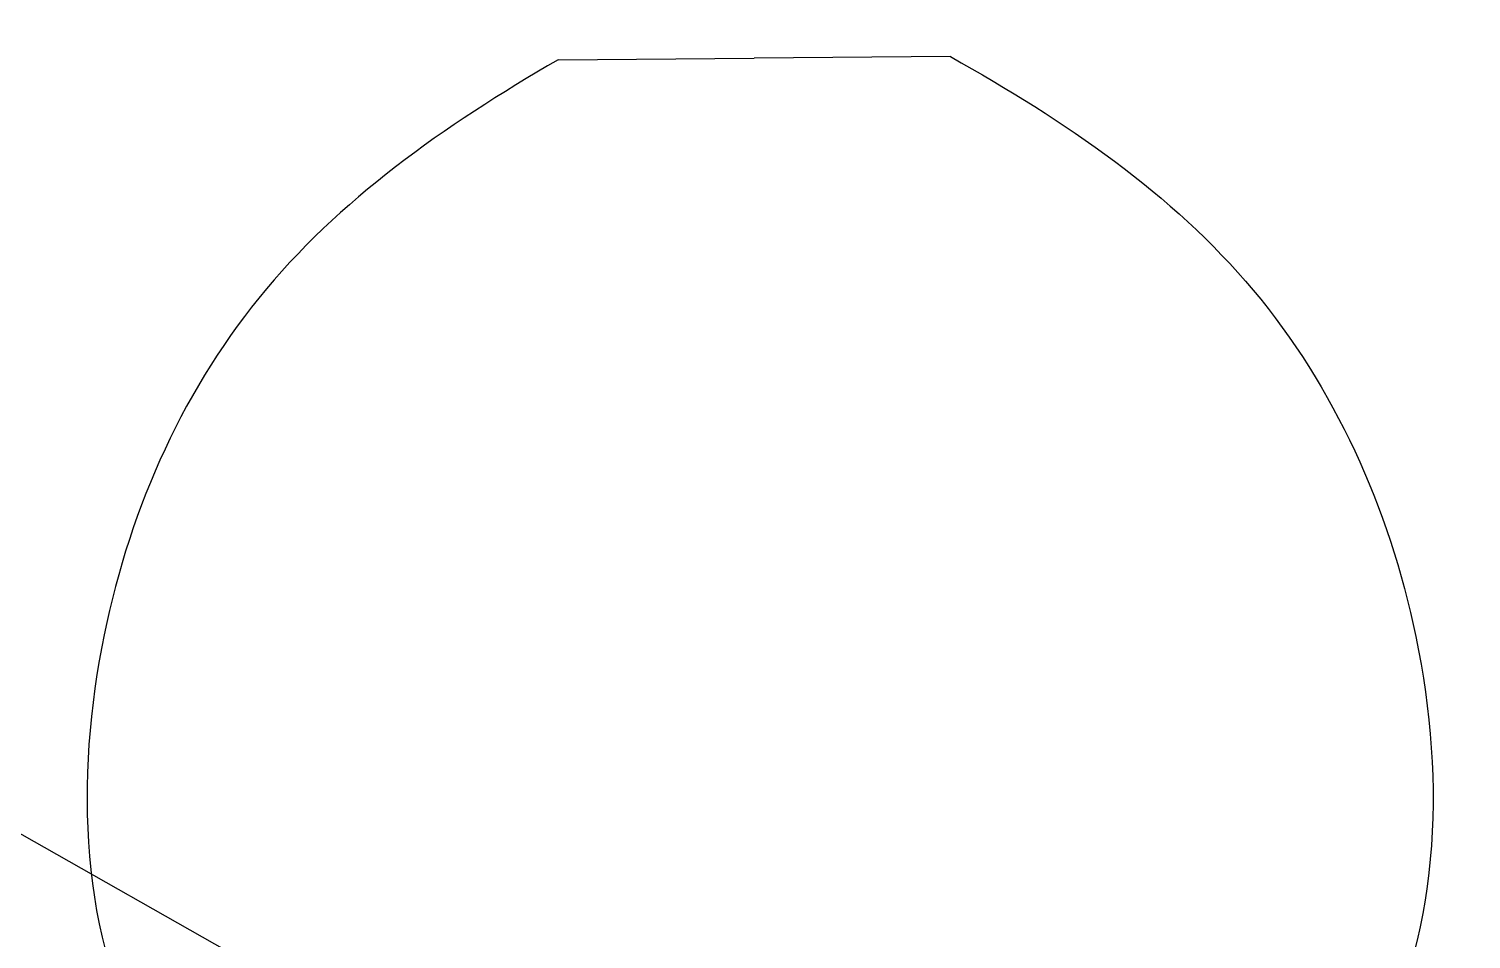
# Model space of a CAD drawing. Header units: metres. Extents: x 324293 to 653279, y 3585589 to 7191434.
# Drawn here: x 334382.2744 to 334382.7311, y 3600551.4832 to 3600551.7715 of the extents above; entities that cross this region are included whole.
import ezdxf

# ---------------------------------------------------------------- set-up
doc = ezdxf.new("R2010")
doc.units = ezdxf.units.M
doc.layers.add('Tir bargh', color=10, linetype='Continuous')

# ---------------------------------------------------------------- blocks, each defined once
blk = doc.blocks.new('E')
at = {"layer": 'Tir bargh'}
for p, q in [((0.96012, 5.01545), (-1.09158, 6.20022)), ((0.203, 5.58025), (0.22609, 5.58025)), ((0.24918, 5.58025), (0.22609, 5.58025))]:
    blk.add_line(p, q, dxfattribs=at)
for points in [[(0.203, 5.58025, -0.28802), (0.18952, 5.57257, -0.28802), (0.16463, 5.55544, -0.28802), (0.14457, 5.51086, -0.28802), (0.14689, 5.45895, -0.28802), (0.18749, 5.43137, -0.28802), (0.21437, 5.43031, -0.28802), (0.22609, 5.42986, -0.28802)], [(0.24918, 5.58025, -0.28802), (0.26265, 5.57257, -0.28802), (0.28754, 5.55544, -0.28802), (0.30761, 5.51086, -0.28802), (0.30529, 5.45895, -0.28802), (0.26469, 5.43137, -0.28802), (0.23781, 5.43031, -0.28802), (0.22609, 5.42986, -0.28802)]]:
    blk.add_open_spline(points, degree=3, knots=[0.28987, 0.28987, 0.28987, 0.28987, 0.908816, 1.521914, 2.211913, 2.829368, 3.306397, 3.306397, 3.306397, 3.306397], dxfattribs=at)
at = {"layer": 'Tir bargh', "invisible_edges": 15}
for points in [[(0.20413, 5.58025, -0.28089), (0.195, 5.57447, -0.27792), (0.19358, 5.57447, -0.28461), (0.20312, 5.58025, -0.28561)], [(0.20312, 5.58025, -0.28561), (0.19358, 5.57447, -0.28461), (0.19358, 5.57447, -0.29144), (0.20312, 5.58025, -0.29044)], [(0.20312, 5.58025, -0.29044), (0.19358, 5.57447, -0.29144), (0.195, 5.57447, -0.29813), (0.20413, 5.58025, -0.29516)], [(0.20609, 5.58025, -0.27648), (0.19778, 5.57447, -0.27168), (0.195, 5.57447, -0.27792), (0.20413, 5.58025, -0.28089)], [(0.20413, 5.58025, -0.29516), (0.195, 5.57447, -0.29813), (0.19778, 5.57447, -0.30437), (0.20609, 5.58025, -0.29957)], [(0.20893, 5.58025, -0.27257), (0.20179, 5.57447, -0.26615), (0.19778, 5.57447, -0.27168), (0.20609, 5.58025, -0.27648)], [(0.20609, 5.58025, -0.29957), (0.19778, 5.57447, -0.30437), (0.20179, 5.57447, -0.3099), (0.20893, 5.58025, -0.30348)], [(0.21252, 5.58025, -0.26934), (0.20687, 5.57447, -0.26158), (0.20179, 5.57447, -0.26615), (0.20893, 5.58025, -0.27257)], [(0.20893, 5.58025, -0.30348), (0.20179, 5.57447, -0.3099), (0.20687, 5.57447, -0.31447), (0.21252, 5.58025, -0.30671)], [(0.2167, 5.58025, -0.26693), (0.21279, 5.57447, -0.25816), (0.20687, 5.57447, -0.26158), (0.21252, 5.58025, -0.26934)], [(0.21252, 5.58025, -0.30671), (0.20687, 5.57447, -0.31447), (0.21279, 5.57447, -0.31789), (0.2167, 5.58025, -0.30912)], [(0.22129, 5.58025, -0.26544), (0.21929, 5.57447, -0.25605), (0.21279, 5.57447, -0.25816), (0.2167, 5.58025, -0.26693)], [(0.2167, 5.58025, -0.30912), (0.21279, 5.57447, -0.31789), (0.21929, 5.57447, -0.32), (0.22129, 5.58025, -0.31061)], [(0.22609, 5.58025, -0.26493), (0.22609, 5.57447, -0.25533), (0.21929, 5.57447, -0.25605), (0.22129, 5.58025, -0.26544)], [(0.22129, 5.58025, -0.31061), (0.21929, 5.57447, -0.32), (0.22609, 5.57447, -0.32072), (0.22609, 5.58025, -0.31112)], [(0.22609, 5.58025, -0.31112), (0.22609, 5.57447, -0.32072), (0.23289, 5.57447, -0.32), (0.23089, 5.58025, -0.31061)], [(0.23089, 5.58025, -0.26544), (0.23289, 5.57447, -0.25605), (0.22609, 5.57447, -0.25533), (0.22609, 5.58025, -0.26493)], [(0.23089, 5.58025, -0.31061), (0.23289, 5.57447, -0.32), (0.23939, 5.57447, -0.31789), (0.23548, 5.58025, -0.30912)], [(0.23548, 5.58025, -0.26693), (0.23939, 5.57447, -0.25816), (0.23289, 5.57447, -0.25605), (0.23089, 5.58025, -0.26544)], [(0.23548, 5.58025, -0.30912), (0.23939, 5.57447, -0.31789), (0.2453, 5.57447, -0.31447), (0.23966, 5.58025, -0.30671)], [(0.23966, 5.58025, -0.26934), (0.2453, 5.57447, -0.26158), (0.23939, 5.57447, -0.25816), (0.23548, 5.58025, -0.26693)], [(0.23966, 5.58025, -0.30671), (0.2453, 5.57447, -0.31447), (0.25038, 5.57447, -0.3099), (0.24325, 5.58025, -0.30348)], [(0.24325, 5.58025, -0.27257), (0.25038, 5.57447, -0.26615), (0.2453, 5.57447, -0.26158), (0.23966, 5.58025, -0.26934)], [(0.24325, 5.58025, -0.30348), (0.25038, 5.57447, -0.3099), (0.2544, 5.57447, -0.30437), (0.24609, 5.58025, -0.29957)], [(0.24609, 5.58025, -0.27648), (0.2544, 5.57447, -0.27168), (0.25038, 5.57447, -0.26615), (0.24325, 5.58025, -0.27257)], [(0.24609, 5.58025, -0.29957), (0.2544, 5.57447, -0.30437), (0.25718, 5.57447, -0.29813), (0.24805, 5.58025, -0.29516)], [(0.24805, 5.58025, -0.28089), (0.25718, 5.57447, -0.27792), (0.2544, 5.57447, -0.27168), (0.24609, 5.58025, -0.27648)], [(0.24805, 5.58025, -0.29516), (0.25718, 5.57447, -0.29813), (0.2586, 5.57447, -0.29144), (0.24905, 5.58025, -0.29044)], [(0.24905, 5.58025, -0.28561), (0.2586, 5.57447, -0.28461), (0.25718, 5.57447, -0.27792), (0.24805, 5.58025, -0.28089)], [(0.24905, 5.58025, -0.29044), (0.2586, 5.57447, -0.29144), (0.2586, 5.57447, -0.28461), (0.24905, 5.58025, -0.28561)], [(0.195, 5.57447, -0.27792), (0.18623, 5.5681, -0.27507), (0.18441, 5.5681, -0.28364), (0.19358, 5.57447, -0.28461)], [(0.19358, 5.57447, -0.28461), (0.18441, 5.5681, -0.28364), (0.18441, 5.5681, -0.29241), (0.19358, 5.57447, -0.29144)], [(0.19358, 5.57447, -0.29144), (0.18441, 5.5681, -0.29241), (0.18623, 5.5681, -0.30097), (0.195, 5.57447, -0.29813)], [(0.19778, 5.57447, -0.27168), (0.1898, 5.5681, -0.26707), (0.18623, 5.5681, -0.27507), (0.195, 5.57447, -0.27792)], [(0.195, 5.57447, -0.29813), (0.18623, 5.5681, -0.30097), (0.1898, 5.5681, -0.30898), (0.19778, 5.57447, -0.30437)], [(0.20179, 5.57447, -0.26615), (0.19494, 5.5681, -0.25998), (0.1898, 5.5681, -0.26707), (0.19778, 5.57447, -0.27168)], [(0.19778, 5.57447, -0.30437), (0.1898, 5.5681, -0.30898), (0.19494, 5.5681, -0.31607), (0.20179, 5.57447, -0.3099)], [(0.20687, 5.57447, -0.26158), (0.20146, 5.5681, -0.25412), (0.19494, 5.5681, -0.25998), (0.20179, 5.57447, -0.26615)], [(0.20179, 5.57447, -0.3099), (0.19494, 5.5681, -0.31607), (0.20146, 5.5681, -0.32193), (0.20687, 5.57447, -0.31447)], [(0.21279, 5.57447, -0.25816), (0.20904, 5.5681, -0.24974), (0.20146, 5.5681, -0.25412), (0.20687, 5.57447, -0.26158)], [(0.20687, 5.57447, -0.31447), (0.20146, 5.5681, -0.32193), (0.20904, 5.5681, -0.32631), (0.21279, 5.57447, -0.31789)], [(0.21929, 5.57447, -0.25605), (0.21738, 5.5681, -0.24703), (0.20904, 5.5681, -0.24974), (0.21279, 5.57447, -0.25816)], [(0.21279, 5.57447, -0.31789), (0.20904, 5.5681, -0.32631), (0.21738, 5.5681, -0.32902), (0.21929, 5.57447, -0.32)], [(0.22609, 5.57447, -0.25533), (0.22609, 5.5681, -0.24612), (0.21738, 5.5681, -0.24703), (0.21929, 5.57447, -0.25605)], [(0.21929, 5.57447, -0.32), (0.21738, 5.5681, -0.32902), (0.22609, 5.5681, -0.32993), (0.22609, 5.57447, -0.32072)], [(0.22609, 5.57447, -0.32072), (0.22609, 5.5681, -0.32993), (0.2348, 5.5681, -0.32902), (0.23289, 5.57447, -0.32)], [(0.23289, 5.57447, -0.25605), (0.2348, 5.5681, -0.24703), (0.22609, 5.5681, -0.24612), (0.22609, 5.57447, -0.25533)], [(0.23289, 5.57447, -0.32), (0.2348, 5.5681, -0.32902), (0.24313, 5.5681, -0.32631), (0.23939, 5.57447, -0.31789)], [(0.23939, 5.57447, -0.25816), (0.24313, 5.5681, -0.24974), (0.2348, 5.5681, -0.24703), (0.23289, 5.57447, -0.25605)], [(0.23939, 5.57447, -0.31789), (0.24313, 5.5681, -0.32631), (0.25072, 5.5681, -0.32193), (0.2453, 5.57447, -0.31447)], [(0.2453, 5.57447, -0.26158), (0.25072, 5.5681, -0.25412), (0.24313, 5.5681, -0.24974), (0.23939, 5.57447, -0.25816)], [(0.2453, 5.57447, -0.31447), (0.25072, 5.5681, -0.32193), (0.25723, 5.5681, -0.31607), (0.25038, 5.57447, -0.3099)], [(0.25038, 5.57447, -0.26615), (0.25723, 5.5681, -0.25998), (0.25072, 5.5681, -0.25412), (0.2453, 5.57447, -0.26158)], [(0.25038, 5.57447, -0.3099), (0.25723, 5.5681, -0.31607), (0.26238, 5.5681, -0.30898), (0.2544, 5.57447, -0.30437)], [(0.2544, 5.57447, -0.27168), (0.26238, 5.5681, -0.26707), (0.25723, 5.5681, -0.25998), (0.25038, 5.57447, -0.26615)], [(0.2544, 5.57447, -0.30437), (0.26238, 5.5681, -0.30898), (0.26595, 5.5681, -0.30097), (0.25718, 5.57447, -0.29813)], [(0.25718, 5.57447, -0.27792), (0.26595, 5.5681, -0.27507), (0.26238, 5.5681, -0.26707), (0.2544, 5.57447, -0.27168)], [(0.25718, 5.57447, -0.29813), (0.26595, 5.5681, -0.30097), (0.26777, 5.5681, -0.29241), (0.2586, 5.57447, -0.29144)], [(0.2586, 5.57447, -0.28461), (0.26777, 5.5681, -0.28364), (0.26595, 5.5681, -0.27507), (0.25718, 5.57447, -0.27792)], [(0.2586, 5.57447, -0.29144), (0.26777, 5.5681, -0.29241), (0.26777, 5.5681, -0.28364), (0.2586, 5.57447, -0.28461)], [(0.18623, 5.5681, -0.27507), (0.17804, 5.56093, -0.27241), (0.17585, 5.56093, -0.28274), (0.18441, 5.5681, -0.28364)], [(0.18441, 5.5681, -0.28364), (0.17585, 5.56093, -0.28274), (0.17585, 5.56093, -0.29331), (0.18441, 5.5681, -0.29241)], [(0.18441, 5.5681, -0.29241), (0.17585, 5.56093, -0.29331), (0.17804, 5.56093, -0.30364), (0.18623, 5.5681, -0.30097)], [(0.1898, 5.5681, -0.26707), (0.18234, 5.56093, -0.26276), (0.17804, 5.56093, -0.27241), (0.18623, 5.5681, -0.27507)], [(0.18623, 5.5681, -0.30097), (0.17804, 5.56093, -0.30364), (0.18234, 5.56093, -0.31328), (0.1898, 5.5681, -0.30898)], [(0.19494, 5.5681, -0.25998), (0.18854, 5.56093, -0.25422), (0.18234, 5.56093, -0.26276), (0.1898, 5.5681, -0.26707)], [(0.1898, 5.5681, -0.30898), (0.18234, 5.56093, -0.31328), (0.18854, 5.56093, -0.32183), (0.19494, 5.5681, -0.31607)], [(0.20146, 5.5681, -0.25412), (0.19639, 5.56093, -0.24715), (0.18854, 5.56093, -0.25422), (0.19494, 5.5681, -0.25998)], [(0.19494, 5.5681, -0.31607), (0.18854, 5.56093, -0.32183), (0.19639, 5.56093, -0.3289), (0.20146, 5.5681, -0.32193)], [(0.20904, 5.5681, -0.24974), (0.20554, 5.56093, -0.24187), (0.19639, 5.56093, -0.24715), (0.20146, 5.5681, -0.25412)], [(0.20146, 5.5681, -0.32193), (0.19639, 5.56093, -0.3289), (0.20554, 5.56093, -0.33418), (0.20904, 5.5681, -0.32631)], [(0.21738, 5.5681, -0.24703), (0.21558, 5.56093, -0.23861), (0.20554, 5.56093, -0.24187), (0.20904, 5.5681, -0.24974)], [(0.20904, 5.5681, -0.32631), (0.20554, 5.56093, -0.33418), (0.21558, 5.56093, -0.33744), (0.21738, 5.5681, -0.32902)], [(0.22609, 5.5681, -0.24612), (0.22609, 5.56093, -0.2375), (0.21558, 5.56093, -0.23861), (0.21738, 5.5681, -0.24703)], [(0.21738, 5.5681, -0.32902), (0.21558, 5.56093, -0.33744), (0.22609, 5.56093, -0.33854), (0.22609, 5.5681, -0.32993)], [(0.22609, 5.5681, -0.32993), (0.22609, 5.56093, -0.33854), (0.23659, 5.56093, -0.33744), (0.2348, 5.5681, -0.32902)], [(0.2348, 5.5681, -0.24703), (0.23659, 5.56093, -0.23861), (0.22609, 5.56093, -0.2375), (0.22609, 5.5681, -0.24612)], [(0.2348, 5.5681, -0.32902), (0.23659, 5.56093, -0.33744), (0.24664, 5.56093, -0.33418), (0.24313, 5.5681, -0.32631)], [(0.24313, 5.5681, -0.24974), (0.24664, 5.56093, -0.24187), (0.23659, 5.56093, -0.23861), (0.2348, 5.5681, -0.24703)], [(0.24313, 5.5681, -0.32631), (0.24664, 5.56093, -0.33418), (0.25578, 5.56093, -0.3289), (0.25072, 5.5681, -0.32193)], [(0.25072, 5.5681, -0.25412), (0.25578, 5.56093, -0.24715), (0.24664, 5.56093, -0.24187), (0.24313, 5.5681, -0.24974)], [(0.25072, 5.5681, -0.32193), (0.25578, 5.56093, -0.3289), (0.26363, 5.56093, -0.32183), (0.25723, 5.5681, -0.31607)], [(0.25723, 5.5681, -0.25998), (0.26363, 5.56093, -0.25422), (0.25578, 5.56093, -0.24715), (0.25072, 5.5681, -0.25412)], [(0.25723, 5.5681, -0.31607), (0.26363, 5.56093, -0.32183), (0.26984, 5.56093, -0.31328), (0.26238, 5.5681, -0.30898)], [(0.26238, 5.5681, -0.26707), (0.26984, 5.56093, -0.26276), (0.26363, 5.56093, -0.25422), (0.25723, 5.5681, -0.25998)], [(0.26238, 5.5681, -0.30898), (0.26984, 5.56093, -0.31328), (0.27414, 5.56093, -0.30364), (0.26595, 5.5681, -0.30097)], [(0.26595, 5.5681, -0.27507), (0.27414, 5.56093, -0.27241), (0.26984, 5.56093, -0.26276), (0.26238, 5.5681, -0.26707)], [(0.26595, 5.5681, -0.30097), (0.27414, 5.56093, -0.30364), (0.27633, 5.56093, -0.29331), (0.26777, 5.5681, -0.29241)], [(0.26777, 5.5681, -0.28364), (0.27633, 5.56093, -0.28274), (0.27414, 5.56093, -0.27241), (0.26595, 5.5681, -0.27507)], [(0.26777, 5.5681, -0.29241), (0.27633, 5.56093, -0.29331), (0.27633, 5.56093, -0.28274), (0.26777, 5.5681, -0.28364)], [(0.17804, 5.56093, -0.27241), (0.17069, 5.55282, -0.27003), (0.16816, 5.55282, -0.28194), (0.17585, 5.56093, -0.28274)], [(0.17585, 5.56093, -0.28274), (0.16816, 5.55282, -0.28194), (0.16816, 5.55282, -0.29411), (0.17585, 5.56093, -0.29331)], [(0.17585, 5.56093, -0.29331), (0.16816, 5.55282, -0.29411), (0.17069, 5.55282, -0.30602), (0.17804, 5.56093, -0.30364)], [(0.18234, 5.56093, -0.26276), (0.17565, 5.55282, -0.2589), (0.17069, 5.55282, -0.27003), (0.17804, 5.56093, -0.27241)], [(0.17804, 5.56093, -0.30364), (0.17069, 5.55282, -0.30602), (0.17565, 5.55282, -0.31715), (0.18234, 5.56093, -0.31328)], [(0.18854, 5.56093, -0.25422), (0.1828, 5.55282, -0.24905), (0.17565, 5.55282, -0.2589), (0.18234, 5.56093, -0.26276)], [(0.18234, 5.56093, -0.31328), (0.17565, 5.55282, -0.31715), (0.1828, 5.55282, -0.327), (0.18854, 5.56093, -0.32183)], [(0.19639, 5.56093, -0.24715), (0.19185, 5.55282, -0.2409), (0.1828, 5.55282, -0.24905), (0.18854, 5.56093, -0.25422)], [(0.18854, 5.56093, -0.32183), (0.1828, 5.55282, -0.327), (0.19185, 5.55282, -0.33515), (0.19639, 5.56093, -0.3289)], [(0.20554, 5.56093, -0.24187), (0.2024, 5.55282, -0.23482), (0.19185, 5.55282, -0.2409), (0.19639, 5.56093, -0.24715)], [(0.19639, 5.56093, -0.3289), (0.19185, 5.55282, -0.33515), (0.2024, 5.55282, -0.34123), (0.20554, 5.56093, -0.33418)], [(0.21558, 5.56093, -0.23861), (0.21398, 5.55282, -0.23105), (0.2024, 5.55282, -0.23482), (0.20554, 5.56093, -0.24187)], [(0.20554, 5.56093, -0.33418), (0.2024, 5.55282, -0.34123), (0.21398, 5.55282, -0.345), (0.21558, 5.56093, -0.33744)], [(0.22609, 5.56093, -0.2375), (0.22609, 5.55282, -0.22978), (0.21398, 5.55282, -0.23105), (0.21558, 5.56093, -0.23861)], [(0.21558, 5.56093, -0.33744), (0.21398, 5.55282, -0.345), (0.22609, 5.55282, -0.34627), (0.22609, 5.56093, -0.33854)], [(0.22609, 5.56093, -0.33854), (0.22609, 5.55282, -0.34627), (0.2382, 5.55282, -0.345), (0.23659, 5.56093, -0.33744)], [(0.23659, 5.56093, -0.23861), (0.2382, 5.55282, -0.23105), (0.22609, 5.55282, -0.22978), (0.22609, 5.56093, -0.2375)], [(0.23659, 5.56093, -0.33744), (0.2382, 5.55282, -0.345), (0.24978, 5.55282, -0.34123), (0.24664, 5.56093, -0.33418)], [(0.24664, 5.56093, -0.24187), (0.24978, 5.55282, -0.23482), (0.2382, 5.55282, -0.23105), (0.23659, 5.56093, -0.23861)], [(0.24664, 5.56093, -0.33418), (0.24978, 5.55282, -0.34123), (0.26032, 5.55282, -0.33515), (0.25578, 5.56093, -0.3289)], [(0.25578, 5.56093, -0.24715), (0.26032, 5.55282, -0.2409), (0.24978, 5.55282, -0.23482), (0.24664, 5.56093, -0.24187)], [(0.25578, 5.56093, -0.3289), (0.26032, 5.55282, -0.33515), (0.26937, 5.55282, -0.327), (0.26363, 5.56093, -0.32183)], [(0.26363, 5.56093, -0.25422), (0.26937, 5.55282, -0.24905), (0.26032, 5.55282, -0.2409), (0.25578, 5.56093, -0.24715)], [(0.26363, 5.56093, -0.32183), (0.26937, 5.55282, -0.327), (0.27653, 5.55282, -0.31715), (0.26984, 5.56093, -0.31328)], [(0.26984, 5.56093, -0.26276), (0.27653, 5.55282, -0.2589), (0.26937, 5.55282, -0.24905), (0.26363, 5.56093, -0.25422)], [(0.26984, 5.56093, -0.31328), (0.27653, 5.55282, -0.31715), (0.28148, 5.55282, -0.30602), (0.27414, 5.56093, -0.30364)], [(0.27414, 5.56093, -0.27241), (0.28148, 5.55282, -0.27003), (0.27653, 5.55282, -0.2589), (0.26984, 5.56093, -0.26276)], [(0.27414, 5.56093, -0.30364), (0.28148, 5.55282, -0.30602), (0.28401, 5.55282, -0.29411), (0.27633, 5.56093, -0.29331)], [(0.27633, 5.56093, -0.28274), (0.28401, 5.55282, -0.28194), (0.28148, 5.55282, -0.27003), (0.27414, 5.56093, -0.27241)], [(0.27633, 5.56093, -0.29331), (0.28401, 5.55282, -0.29411), (0.28401, 5.55282, -0.28194), (0.27633, 5.56093, -0.28274)], [(0.17069, 5.55282, -0.27003), (0.16445, 5.54375, -0.268), (0.16164, 5.54375, -0.28125), (0.16816, 5.55282, -0.28194)], [(0.16816, 5.55282, -0.28194), (0.16164, 5.54375, -0.28125), (0.16164, 5.54375, -0.2948), (0.16816, 5.55282, -0.29411)], [(0.16816, 5.55282, -0.29411), (0.16164, 5.54375, -0.2948), (0.16445, 5.54375, -0.30805), (0.17069, 5.55282, -0.30602)], [(0.17565, 5.55282, -0.2589), (0.16996, 5.54375, -0.25562), (0.16445, 5.54375, -0.268), (0.17069, 5.55282, -0.27003)], [(0.17069, 5.55282, -0.30602), (0.16445, 5.54375, -0.30805), (0.16996, 5.54375, -0.32043), (0.17565, 5.55282, -0.31715)], [(0.1828, 5.55282, -0.24905), (0.17793, 5.54375, -0.24466), (0.16996, 5.54375, -0.25562), (0.17565, 5.55282, -0.2589)], [(0.17565, 5.55282, -0.31715), (0.16996, 5.54375, -0.32043), (0.17793, 5.54375, -0.33139), (0.1828, 5.55282, -0.327)], [(0.19185, 5.55282, -0.2409), (0.188, 5.54375, -0.23559), (0.17793, 5.54375, -0.24466), (0.1828, 5.55282, -0.24905)], [(0.1828, 5.55282, -0.327), (0.17793, 5.54375, -0.33139), (0.188, 5.54375, -0.34045), (0.19185, 5.55282, -0.33515)], [(0.2024, 5.55282, -0.23482), (0.19973, 5.54375, -0.22882), (0.188, 5.54375, -0.23559), (0.19185, 5.55282, -0.2409)], [(0.19185, 5.55282, -0.33515), (0.188, 5.54375, -0.34045), (0.19973, 5.54375, -0.34723), (0.2024, 5.55282, -0.34123)], [(0.21398, 5.55282, -0.23105), (0.21261, 5.54375, -0.22463), (0.19973, 5.54375, -0.22882), (0.2024, 5.55282, -0.23482)], [(0.2024, 5.55282, -0.34123), (0.19973, 5.54375, -0.34723), (0.21261, 5.54375, -0.35142), (0.21398, 5.55282, -0.345)], [(0.22609, 5.55282, -0.22978), (0.22609, 5.54375, -0.22322), (0.21261, 5.54375, -0.22463), (0.21398, 5.55282, -0.23105)], [(0.21398, 5.55282, -0.345), (0.21261, 5.54375, -0.35142), (0.22609, 5.54375, -0.35283), (0.22609, 5.55282, -0.34627)], [(0.22609, 5.55282, -0.34627), (0.22609, 5.54375, -0.35283), (0.23956, 5.54375, -0.35142), (0.2382, 5.55282, -0.345)], [(0.2382, 5.55282, -0.23105), (0.23956, 5.54375, -0.22463), (0.22609, 5.54375, -0.22322), (0.22609, 5.55282, -0.22978)], [(0.2382, 5.55282, -0.345), (0.23956, 5.54375, -0.35142), (0.25245, 5.54375, -0.34723), (0.24978, 5.55282, -0.34123)], [(0.24978, 5.55282, -0.23482), (0.25245, 5.54375, -0.22882), (0.23956, 5.54375, -0.22463), (0.2382, 5.55282, -0.23105)], [(0.24978, 5.55282, -0.34123), (0.25245, 5.54375, -0.34723), (0.26418, 5.54375, -0.34045), (0.26032, 5.55282, -0.33515)], [(0.26032, 5.55282, -0.2409), (0.26418, 5.54375, -0.23559), (0.25245, 5.54375, -0.22882), (0.24978, 5.55282, -0.23482)], [(0.26032, 5.55282, -0.33515), (0.26418, 5.54375, -0.34045), (0.27425, 5.54375, -0.33139), (0.26937, 5.55282, -0.327)], [(0.26937, 5.55282, -0.24905), (0.27425, 5.54375, -0.24466), (0.26418, 5.54375, -0.23559), (0.26032, 5.55282, -0.2409)], [(0.26937, 5.55282, -0.327), (0.27425, 5.54375, -0.33139), (0.28221, 5.54375, -0.32043), (0.27653, 5.55282, -0.31715)], [(0.27653, 5.55282, -0.2589), (0.28221, 5.54375, -0.25562), (0.27425, 5.54375, -0.24466), (0.26937, 5.55282, -0.24905)], [(0.27653, 5.55282, -0.31715), (0.28221, 5.54375, -0.32043), (0.28772, 5.54375, -0.30805), (0.28148, 5.55282, -0.30602)], [(0.28148, 5.55282, -0.27003), (0.28772, 5.54375, -0.268), (0.28221, 5.54375, -0.25562), (0.27653, 5.55282, -0.2589)], [(0.28148, 5.55282, -0.30602), (0.28772, 5.54375, -0.30805), (0.29054, 5.54375, -0.2948), (0.28401, 5.55282, -0.29411)], [(0.28401, 5.55282, -0.28194), (0.29054, 5.54375, -0.28125), (0.28772, 5.54375, -0.268), (0.28148, 5.55282, -0.27003)], [(0.28401, 5.55282, -0.29411), (0.29054, 5.54375, -0.2948), (0.29054, 5.54375, -0.28125), (0.28401, 5.55282, -0.28194)], [(0.16445, 5.54375, -0.268), (0.15939, 5.53389, -0.26635), (0.15634, 5.53389, -0.28069), (0.16164, 5.54375, -0.28125)], [(0.16164, 5.54375, -0.28125), (0.15634, 5.53389, -0.28069), (0.15634, 5.53389, -0.29536), (0.16164, 5.54375, -0.2948)], [(0.16164, 5.54375, -0.2948), (0.15634, 5.53389, -0.29536), (0.15939, 5.53389, -0.3097), (0.16445, 5.54375, -0.30805)], [(0.16996, 5.54375, -0.25562), (0.16535, 5.53389, -0.25296), (0.15939, 5.53389, -0.26635), (0.16445, 5.54375, -0.268)], [(0.16445, 5.54375, -0.30805), (0.15939, 5.53389, -0.3097), (0.16535, 5.53389, -0.32309), (0.16996, 5.54375, -0.32043)], [(0.17793, 5.54375, -0.24466), (0.17397, 5.53389, -0.2411), (0.16535, 5.53389, -0.25296), (0.16996, 5.54375, -0.25562)], [(0.16996, 5.54375, -0.32043), (0.16535, 5.53389, -0.32309), (0.17397, 5.53389, -0.33495), (0.17793, 5.54375, -0.33139)], [(0.188, 5.54375, -0.23559), (0.18487, 5.53389, -0.23129), (0.17397, 5.53389, -0.2411), (0.17793, 5.54375, -0.24466)], [(0.17793, 5.54375, -0.33139), (0.17397, 5.53389, -0.33495), (0.18487, 5.53389, -0.34476), (0.188, 5.54375, -0.34045)], [(0.19973, 5.54375, -0.22882), (0.19756, 5.53389, -0.22395), (0.18487, 5.53389, -0.23129), (0.188, 5.54375, -0.23559)], [(0.188, 5.54375, -0.34045), (0.18487, 5.53389, -0.34476), (0.19756, 5.53389, -0.35209), (0.19973, 5.54375, -0.34723)], [(0.21261, 5.54375, -0.22463), (0.21151, 5.53389, -0.21942), (0.19756, 5.53389, -0.22395), (0.19973, 5.54375, -0.22882)], [(0.19973, 5.54375, -0.34723), (0.19756, 5.53389, -0.35209), (0.21151, 5.53389, -0.35663), (0.21261, 5.54375, -0.35142)], [(0.22609, 5.54375, -0.22322), (0.22609, 5.53389, -0.21789), (0.21151, 5.53389, -0.21942), (0.21261, 5.54375, -0.22463)], [(0.21261, 5.54375, -0.35142), (0.21151, 5.53389, -0.35663), (0.22609, 5.53389, -0.35816), (0.22609, 5.54375, -0.35283)], [(0.22609, 5.54375, -0.35283), (0.22609, 5.53389, -0.35816), (0.24067, 5.53389, -0.35663), (0.23956, 5.54375, -0.35142)], [(0.23956, 5.54375, -0.22463), (0.24067, 5.53389, -0.21942), (0.22609, 5.53389, -0.21789), (0.22609, 5.54375, -0.22322)], [(0.23956, 5.54375, -0.35142), (0.24067, 5.53389, -0.35663), (0.25461, 5.53389, -0.35209), (0.25245, 5.54375, -0.34723)], [(0.25245, 5.54375, -0.22882), (0.25461, 5.53389, -0.22395), (0.24067, 5.53389, -0.21942), (0.23956, 5.54375, -0.22463)], [(0.25245, 5.54375, -0.34723), (0.25461, 5.53389, -0.35209), (0.26731, 5.53389, -0.34476), (0.26418, 5.54375, -0.34045)], [(0.26418, 5.54375, -0.23559), (0.26731, 5.53389, -0.23129), (0.25461, 5.53389, -0.22395), (0.25245, 5.54375, -0.22882)], [(0.26418, 5.54375, -0.34045), (0.26731, 5.53389, -0.34476), (0.27821, 5.53389, -0.33495), (0.27425, 5.54375, -0.33139)], [(0.27425, 5.54375, -0.24466), (0.27821, 5.53389, -0.2411), (0.26731, 5.53389, -0.23129), (0.26418, 5.54375, -0.23559)], [(0.27425, 5.54375, -0.33139), (0.27821, 5.53389, -0.33495), (0.28683, 5.53389, -0.32309), (0.28221, 5.54375, -0.32043)], [(0.28221, 5.54375, -0.25562), (0.28683, 5.53389, -0.25296), (0.27821, 5.53389, -0.2411), (0.27425, 5.54375, -0.24466)], [(0.28221, 5.54375, -0.32043), (0.28683, 5.53389, -0.32309), (0.29279, 5.53389, -0.3097), (0.28772, 5.54375, -0.30805)], [(0.28772, 5.54375, -0.268), (0.29279, 5.53389, -0.26635), (0.28683, 5.53389, -0.25296), (0.28221, 5.54375, -0.25562)], [(0.28772, 5.54375, -0.30805), (0.29279, 5.53389, -0.3097), (0.29584, 5.53389, -0.29536), (0.29054, 5.54375, -0.2948)], [(0.29054, 5.54375, -0.28125), (0.29584, 5.53389, -0.28069), (0.29279, 5.53389, -0.26635), (0.28772, 5.54375, -0.268)], [(0.29054, 5.54375, -0.2948), (0.29584, 5.53389, -0.29536), (0.29584, 5.53389, -0.28069), (0.29054, 5.54375, -0.28125)], [(0.15939, 5.53389, -0.26635), (0.15549, 5.52347, -0.26509), (0.15226, 5.52347, -0.28027), (0.15634, 5.53389, -0.28069)], [(0.15634, 5.53389, -0.28069), (0.15226, 5.52347, -0.28027), (0.15226, 5.52347, -0.29578), (0.15634, 5.53389, -0.29536)], [(0.15634, 5.53389, -0.29536), (0.15226, 5.52347, -0.29578), (0.15549, 5.52347, -0.31096), (0.15939, 5.53389, -0.3097)], [(0.16535, 5.53389, -0.25296), (0.1618, 5.52347, -0.25091), (0.15549, 5.52347, -0.26509), (0.15939, 5.53389, -0.26635)], [(0.15939, 5.53389, -0.3097), (0.15549, 5.52347, -0.31096), (0.1618, 5.52347, -0.32514), (0.16535, 5.53389, -0.32309)], [(0.17397, 5.53389, -0.2411), (0.17092, 5.52347, -0.23835), (0.1618, 5.52347, -0.25091), (0.16535, 5.53389, -0.25296)], [(0.16535, 5.53389, -0.32309), (0.1618, 5.52347, -0.32514), (0.17092, 5.52347, -0.3377), (0.17397, 5.53389, -0.33495)], [(0.18487, 5.53389, -0.23129), (0.18246, 5.52347, -0.22797), (0.17092, 5.52347, -0.23835), (0.17397, 5.53389, -0.2411)], [(0.17397, 5.53389, -0.33495), (0.17092, 5.52347, -0.3377), (0.18246, 5.52347, -0.34808), (0.18487, 5.53389, -0.34476)], [(0.19756, 5.53389, -0.22395), (0.1959, 5.52347, -0.22021), (0.18246, 5.52347, -0.22797), (0.18487, 5.53389, -0.23129)], [(0.18487, 5.53389, -0.34476), (0.18246, 5.52347, -0.34808), (0.1959, 5.52347, -0.35584), (0.19756, 5.53389, -0.35209)], [(0.21151, 5.53389, -0.21942), (0.21065, 5.52347, -0.21541), (0.1959, 5.52347, -0.22021), (0.19756, 5.53389, -0.22395)], [(0.19756, 5.53389, -0.35209), (0.1959, 5.52347, -0.35584), (0.21065, 5.52347, -0.36064), (0.21151, 5.53389, -0.35663)], [(0.22609, 5.53389, -0.21789), (0.22609, 5.52347, -0.21379), (0.21065, 5.52347, -0.21541), (0.21151, 5.53389, -0.21942)], [(0.21151, 5.53389, -0.35663), (0.21065, 5.52347, -0.36064), (0.22609, 5.52347, -0.36226), (0.22609, 5.53389, -0.35816)], [(0.22609, 5.53389, -0.35816), (0.22609, 5.52347, -0.36226), (0.24152, 5.52347, -0.36064), (0.24067, 5.53389, -0.35663)], [(0.24067, 5.53389, -0.21942), (0.24152, 5.52347, -0.21541), (0.22609, 5.52347, -0.21379), (0.22609, 5.53389, -0.21789)], [(0.24067, 5.53389, -0.35663), (0.24152, 5.52347, -0.36064), (0.25628, 5.52347, -0.35584), (0.25461, 5.53389, -0.35209)], [(0.25461, 5.53389, -0.22395), (0.25628, 5.52347, -0.22021), (0.24152, 5.52347, -0.21541), (0.24067, 5.53389, -0.21942)], [(0.25461, 5.53389, -0.35209), (0.25628, 5.52347, -0.35584), (0.26972, 5.52347, -0.34808), (0.26731, 5.53389, -0.34476)], [(0.26731, 5.53389, -0.23129), (0.26972, 5.52347, -0.22797), (0.25628, 5.52347, -0.22021), (0.25461, 5.53389, -0.22395)], [(0.26731, 5.53389, -0.34476), (0.26972, 5.52347, -0.34808), (0.28126, 5.52347, -0.3377), (0.27821, 5.53389, -0.33495)], [(0.27821, 5.53389, -0.2411), (0.28126, 5.52347, -0.23835), (0.26972, 5.52347, -0.22797), (0.26731, 5.53389, -0.23129)], [(0.27821, 5.53389, -0.33495), (0.28126, 5.52347, -0.3377), (0.29038, 5.52347, -0.32514), (0.28683, 5.53389, -0.32309)], [(0.28683, 5.53389, -0.25296), (0.29038, 5.52347, -0.25091), (0.28126, 5.52347, -0.23835), (0.27821, 5.53389, -0.2411)], [(0.28683, 5.53389, -0.32309), (0.29038, 5.52347, -0.32514), (0.29669, 5.52347, -0.31096), (0.29279, 5.53389, -0.3097)], [(0.29279, 5.53389, -0.26635), (0.29669, 5.52347, -0.26509), (0.29038, 5.52347, -0.25091), (0.28683, 5.53389, -0.25296)], [(0.29279, 5.53389, -0.3097), (0.29669, 5.52347, -0.31096), (0.29992, 5.52347, -0.29578), (0.29584, 5.53389, -0.29536)], [(0.29584, 5.53389, -0.28069), (0.29992, 5.52347, -0.28027), (0.29669, 5.52347, -0.26509), (0.29279, 5.53389, -0.26635)], [(0.29584, 5.53389, -0.29536), (0.29992, 5.52347, -0.29578), (0.29992, 5.52347, -0.28027), (0.29584, 5.53389, -0.28069)], [(0.15549, 5.52347, -0.26509), (0.15273, 5.51265, -0.26419), (0.14938, 5.51265, -0.27996), (0.15226, 5.52347, -0.28027)], [(0.15226, 5.52347, -0.28027), (0.14938, 5.51265, -0.27996), (0.14938, 5.51265, -0.29609), (0.15226, 5.52347, -0.29578)], [(0.15226, 5.52347, -0.29578), (0.14938, 5.51265, -0.29609), (0.15273, 5.51265, -0.31186), (0.15549, 5.52347, -0.31096)], [(0.1618, 5.52347, -0.25091), (0.15929, 5.51265, -0.24946), (0.15273, 5.51265, -0.26419), (0.15549, 5.52347, -0.26509)], [(0.15549, 5.52347, -0.31096), (0.15273, 5.51265, -0.31186), (0.15929, 5.51265, -0.32659), (0.1618, 5.52347, -0.32514)], [(0.17092, 5.52347, -0.23835), (0.16877, 5.51265, -0.23642), (0.15929, 5.51265, -0.24946), (0.1618, 5.52347, -0.25091)], [(0.1618, 5.52347, -0.32514), (0.15929, 5.51265, -0.32659), (0.16877, 5.51265, -0.33963), (0.17092, 5.52347, -0.3377)], [(0.18246, 5.52347, -0.22797), (0.18075, 5.51265, -0.22563), (0.16877, 5.51265, -0.23642), (0.17092, 5.52347, -0.23835)], [(0.17092, 5.52347, -0.3377), (0.16877, 5.51265, -0.33963), (0.18075, 5.51265, -0.35042), (0.18246, 5.52347, -0.34808)], [(0.1959, 5.52347, -0.22021), (0.19472, 5.51265, -0.21756), (0.18075, 5.51265, -0.22563), (0.18246, 5.52347, -0.22797)], [(0.18246, 5.52347, -0.34808), (0.18075, 5.51265, -0.35042), (0.19472, 5.51265, -0.35849), (0.1959, 5.52347, -0.35584)], [(0.21065, 5.52347, -0.21541), (0.21005, 5.51265, -0.21258), (0.19472, 5.51265, -0.21756), (0.1959, 5.52347, -0.22021)], [(0.1959, 5.52347, -0.35584), (0.19472, 5.51265, -0.35849), (0.21005, 5.51265, -0.36347), (0.21065, 5.52347, -0.36064)], [(0.22609, 5.52347, -0.21379), (0.22609, 5.51265, -0.2109), (0.21005, 5.51265, -0.21258), (0.21065, 5.52347, -0.21541)], [(0.21065, 5.52347, -0.36064), (0.21005, 5.51265, -0.36347), (0.22609, 5.51265, -0.36515), (0.22609, 5.52347, -0.36226)], [(0.22609, 5.52347, -0.36226), (0.22609, 5.51265, -0.36515), (0.24212, 5.51265, -0.36347), (0.24152, 5.52347, -0.36064)], [(0.24152, 5.52347, -0.21541), (0.24212, 5.51265, -0.21258), (0.22609, 5.51265, -0.2109), (0.22609, 5.52347, -0.21379)], [(0.24152, 5.52347, -0.36064), (0.24212, 5.51265, -0.36347), (0.25746, 5.51265, -0.35849), (0.25628, 5.52347, -0.35584)], [(0.25628, 5.52347, -0.22021), (0.25746, 5.51265, -0.21756), (0.24212, 5.51265, -0.21258), (0.24152, 5.52347, -0.21541)], [(0.25628, 5.52347, -0.35584), (0.25746, 5.51265, -0.35849), (0.27142, 5.51265, -0.35042), (0.26972, 5.52347, -0.34808)], [(0.26972, 5.52347, -0.22797), (0.27142, 5.51265, -0.22563), (0.25746, 5.51265, -0.21756), (0.25628, 5.52347, -0.22021)], [(0.26972, 5.52347, -0.34808), (0.27142, 5.51265, -0.35042), (0.28341, 5.51265, -0.33963), (0.28126, 5.52347, -0.3377)], [(0.28126, 5.52347, -0.23835), (0.28341, 5.51265, -0.23642), (0.27142, 5.51265, -0.22563), (0.26972, 5.52347, -0.22797)], [(0.28126, 5.52347, -0.3377), (0.28341, 5.51265, -0.33963), (0.29288, 5.51265, -0.32659), (0.29038, 5.52347, -0.32514)], [(0.29038, 5.52347, -0.25091), (0.29288, 5.51265, -0.24946), (0.28341, 5.51265, -0.23642), (0.28126, 5.52347, -0.23835)], [(0.29038, 5.52347, -0.32514), (0.29288, 5.51265, -0.32659), (0.29944, 5.51265, -0.31186), (0.29669, 5.52347, -0.31096)], [(0.29669, 5.52347, -0.26509), (0.29944, 5.51265, -0.26419), (0.29288, 5.51265, -0.24946), (0.29038, 5.52347, -0.25091)], [(0.29669, 5.52347, -0.31096), (0.29944, 5.51265, -0.31186), (0.3028, 5.51265, -0.29609), (0.29992, 5.52347, -0.29578)], [(0.29992, 5.52347, -0.28027), (0.3028, 5.51265, -0.27996), (0.29944, 5.51265, -0.26419), (0.29669, 5.52347, -0.26509)], [(0.29992, 5.52347, -0.29578), (0.3028, 5.51265, -0.29609), (0.3028, 5.51265, -0.27996), (0.29992, 5.52347, -0.28027)], [(0.15273, 5.51265, -0.26419), (0.15112, 5.50158, -0.26367), (0.1477, 5.50158, -0.27979), (0.14938, 5.51265, -0.27996)], [(0.14938, 5.51265, -0.27996), (0.1477, 5.50158, -0.27979), (0.1477, 5.50158, -0.29626), (0.14938, 5.51265, -0.29609)], [(0.14938, 5.51265, -0.29609), (0.1477, 5.50158, -0.29626), (0.15112, 5.50158, -0.31238), (0.15273, 5.51265, -0.31186)], [(0.15929, 5.51265, -0.24946), (0.15783, 5.50158, -0.24861), (0.15112, 5.50158, -0.26367), (0.15273, 5.51265, -0.26419)], [(0.15273, 5.51265, -0.31186), (0.15112, 5.50158, -0.31238), (0.15783, 5.50158, -0.32744), (0.15929, 5.51265, -0.32659)], [(0.16877, 5.51265, -0.23642), (0.16751, 5.50158, -0.23528), (0.15783, 5.50158, -0.24861), (0.15929, 5.51265, -0.24946)], [(0.15929, 5.51265, -0.32659), (0.15783, 5.50158, -0.32744), (0.16751, 5.50158, -0.34077), (0.16877, 5.51265, -0.33963)], [(0.18075, 5.51265, -0.22563), (0.17976, 5.50158, -0.22426), (0.16751, 5.50158, -0.23528), (0.16877, 5.51265, -0.23642)], [(0.16877, 5.51265, -0.33963), (0.16751, 5.50158, -0.34077), (0.17976, 5.50158, -0.35179), (0.18075, 5.51265, -0.35042)], [(0.19472, 5.51265, -0.21756), (0.19403, 5.50158, -0.21602), (0.17976, 5.50158, -0.22426), (0.18075, 5.51265, -0.22563)], [(0.18075, 5.51265, -0.35042), (0.17976, 5.50158, -0.35179), (0.19403, 5.50158, -0.36003), (0.19472, 5.51265, -0.35849)], [(0.21005, 5.51265, -0.21258), (0.2097, 5.50158, -0.21092), (0.19403, 5.50158, -0.21602), (0.19472, 5.51265, -0.21756)], [(0.19472, 5.51265, -0.35849), (0.19403, 5.50158, -0.36003), (0.2097, 5.50158, -0.36512), (0.21005, 5.51265, -0.36347)], [(0.22609, 5.51265, -0.2109), (0.22609, 5.50158, -0.2092), (0.2097, 5.50158, -0.21092), (0.21005, 5.51265, -0.21258)], [(0.21005, 5.51265, -0.36347), (0.2097, 5.50158, -0.36512), (0.22609, 5.50158, -0.36685), (0.22609, 5.51265, -0.36515)], [(0.22609, 5.51265, -0.36515), (0.22609, 5.50158, -0.36685), (0.24248, 5.50158, -0.36512), (0.24212, 5.51265, -0.36347)], [(0.24212, 5.51265, -0.21258), (0.24248, 5.50158, -0.21092), (0.22609, 5.50158, -0.2092), (0.22609, 5.51265, -0.2109)], [(0.24212, 5.51265, -0.36347), (0.24248, 5.50158, -0.36512), (0.25815, 5.50158, -0.36003), (0.25746, 5.51265, -0.35849)], [(0.25746, 5.51265, -0.21756), (0.25815, 5.50158, -0.21602), (0.24248, 5.50158, -0.21092), (0.24212, 5.51265, -0.21258)], [(0.25746, 5.51265, -0.35849), (0.25815, 5.50158, -0.36003), (0.27242, 5.50158, -0.35179), (0.27142, 5.51265, -0.35042)], [(0.27142, 5.51265, -0.22563), (0.27242, 5.50158, -0.22426), (0.25815, 5.50158, -0.21602), (0.25746, 5.51265, -0.21756)], [(0.27142, 5.51265, -0.35042), (0.27242, 5.50158, -0.35179), (0.28467, 5.50158, -0.34077), (0.28341, 5.51265, -0.33963)], [(0.28341, 5.51265, -0.23642), (0.28467, 5.50158, -0.23528), (0.27242, 5.50158, -0.22426), (0.27142, 5.51265, -0.22563)], [(0.28341, 5.51265, -0.33963), (0.28467, 5.50158, -0.34077), (0.29435, 5.50158, -0.32744), (0.29288, 5.51265, -0.32659)], [(0.29288, 5.51265, -0.24946), (0.29435, 5.50158, -0.24861), (0.28467, 5.50158, -0.23528), (0.28341, 5.51265, -0.23642)], [(0.29288, 5.51265, -0.32659), (0.29435, 5.50158, -0.32744), (0.30105, 5.50158, -0.31238), (0.29944, 5.51265, -0.31186)], [(0.29944, 5.51265, -0.26419), (0.30105, 5.50158, -0.26367), (0.29435, 5.50158, -0.24861), (0.29288, 5.51265, -0.24946)], [(0.29944, 5.51265, -0.31186), (0.30105, 5.50158, -0.31238), (0.30448, 5.50158, -0.29626), (0.3028, 5.51265, -0.29609)], [(0.3028, 5.51265, -0.27996), (0.30448, 5.50158, -0.27979), (0.30105, 5.50158, -0.26367), (0.29944, 5.51265, -0.26419)], [(0.3028, 5.51265, -0.29609), (0.30448, 5.50158, -0.29626), (0.30448, 5.50158, -0.27979), (0.3028, 5.51265, -0.27996)], [(0.15112, 5.50158, -0.26367), (0.15078, 5.49038, -0.26355), (0.14734, 5.49038, -0.27975), (0.1477, 5.50158, -0.27979)], [(0.1477, 5.50158, -0.27979), (0.14734, 5.49038, -0.27975), (0.14734, 5.49038, -0.2963), (0.1477, 5.50158, -0.29626)], [(0.1477, 5.50158, -0.29626), (0.14734, 5.49038, -0.2963), (0.15078, 5.49038, -0.31249), (0.15112, 5.50158, -0.31238)], [(0.15783, 5.50158, -0.24861), (0.15751, 5.49038, -0.24843), (0.15078, 5.49038, -0.26355), (0.15112, 5.50158, -0.26367)], [(0.15112, 5.50158, -0.31238), (0.15078, 5.49038, -0.31249), (0.15751, 5.49038, -0.32762), (0.15783, 5.50158, -0.32744)], [(0.16751, 5.50158, -0.23528), (0.16724, 5.49038, -0.23504), (0.15751, 5.49038, -0.24843), (0.15783, 5.50158, -0.24861)], [(0.15783, 5.50158, -0.32744), (0.15751, 5.49038, -0.32762), (0.16724, 5.49038, -0.34101), (0.16751, 5.50158, -0.34077)], [(0.17976, 5.50158, -0.22426), (0.17954, 5.49038, -0.22396), (0.16724, 5.49038, -0.23504), (0.16751, 5.50158, -0.23528)], [(0.16751, 5.50158, -0.34077), (0.16724, 5.49038, -0.34101), (0.17954, 5.49038, -0.35209), (0.17976, 5.50158, -0.35179)], [(0.19403, 5.50158, -0.21602), (0.19388, 5.49038, -0.21569), (0.17954, 5.49038, -0.22396), (0.17976, 5.50158, -0.22426)], [(0.17976, 5.50158, -0.35179), (0.17954, 5.49038, -0.35209), (0.19388, 5.49038, -0.36036), (0.19403, 5.50158, -0.36003)], [(0.2097, 5.50158, -0.21092), (0.20963, 5.49038, -0.21057), (0.19388, 5.49038, -0.21569), (0.19403, 5.50158, -0.21602)], [(0.19403, 5.50158, -0.36003), (0.19388, 5.49038, -0.36036), (0.20963, 5.49038, -0.36548), (0.2097, 5.50158, -0.36512)], [(0.22609, 5.50158, -0.2092), (0.22609, 5.49038, -0.20884), (0.20963, 5.49038, -0.21057), (0.2097, 5.50158, -0.21092)], [(0.2097, 5.50158, -0.36512), (0.20963, 5.49038, -0.36548), (0.22609, 5.49038, -0.36721), (0.22609, 5.50158, -0.36685)], [(0.22609, 5.50158, -0.36685), (0.22609, 5.49038, -0.36721), (0.24255, 5.49038, -0.36548), (0.24248, 5.50158, -0.36512)], [(0.24248, 5.50158, -0.21092), (0.24255, 5.49038, -0.21057), (0.22609, 5.49038, -0.20884), (0.22609, 5.50158, -0.2092)], [(0.24248, 5.50158, -0.36512), (0.24255, 5.49038, -0.36548), (0.2583, 5.49038, -0.36036), (0.25815, 5.50158, -0.36003)], [(0.25815, 5.50158, -0.21602), (0.2583, 5.49038, -0.21569), (0.24255, 5.49038, -0.21057), (0.24248, 5.50158, -0.21092)], [(0.25815, 5.50158, -0.36003), (0.2583, 5.49038, -0.36036), (0.27263, 5.49038, -0.35209), (0.27242, 5.50158, -0.35179)], [(0.27242, 5.50158, -0.22426), (0.27263, 5.49038, -0.22396), (0.2583, 5.49038, -0.21569), (0.25815, 5.50158, -0.21602)], [(0.27242, 5.50158, -0.35179), (0.27263, 5.49038, -0.35209), (0.28493, 5.49038, -0.34101), (0.28467, 5.50158, -0.34077)], [(0.28467, 5.50158, -0.23528), (0.28493, 5.49038, -0.23504), (0.27263, 5.49038, -0.22396), (0.27242, 5.50158, -0.22426)], [(0.28467, 5.50158, -0.34077), (0.28493, 5.49038, -0.34101), (0.29467, 5.49038, -0.32762), (0.29435, 5.50158, -0.32744)], [(0.29435, 5.50158, -0.24861), (0.29467, 5.49038, -0.24843), (0.28493, 5.49038, -0.23504), (0.28467, 5.50158, -0.23528)], [(0.29435, 5.50158, -0.32744), (0.29467, 5.49038, -0.32762), (0.3014, 5.49038, -0.31249), (0.30105, 5.50158, -0.31238)], [(0.30105, 5.50158, -0.26367), (0.3014, 5.49038, -0.26355), (0.29467, 5.49038, -0.24843), (0.29435, 5.50158, -0.24861)], [(0.30105, 5.50158, -0.31238), (0.3014, 5.49038, -0.31249), (0.30484, 5.49038, -0.2963), (0.30448, 5.50158, -0.29626)], [(0.30448, 5.50158, -0.27979), (0.30484, 5.49038, -0.27975), (0.3014, 5.49038, -0.26355), (0.30105, 5.50158, -0.26367)], [(0.30448, 5.50158, -0.29626), (0.30484, 5.49038, -0.2963), (0.30484, 5.49038, -0.27975), (0.30448, 5.50158, -0.27979)], [(0.15078, 5.49038, -0.26355), (0.15193, 5.47925, -0.26393), (0.14854, 5.47925, -0.27987), (0.14734, 5.49038, -0.27975)], [(0.14734, 5.49038, -0.27975), (0.14854, 5.47925, -0.27987), (0.14854, 5.47925, -0.29617), (0.14734, 5.49038, -0.2963)], [(0.14734, 5.49038, -0.2963), (0.14854, 5.47925, -0.29617), (0.15193, 5.47925, -0.31212), (0.15078, 5.49038, -0.31249)], [(0.15751, 5.49038, -0.24843), (0.15856, 5.47925, -0.24904), (0.15193, 5.47925, -0.26393), (0.15078, 5.49038, -0.26355)], [(0.15078, 5.49038, -0.31249), (0.15193, 5.47925, -0.31212), (0.15856, 5.47925, -0.32701), (0.15751, 5.49038, -0.32762)], [(0.16724, 5.49038, -0.23504), (0.16814, 5.47925, -0.23585), (0.15856, 5.47925, -0.24904), (0.15751, 5.49038, -0.24843)], [(0.15751, 5.49038, -0.32762), (0.15856, 5.47925, -0.32701), (0.16814, 5.47925, -0.3402), (0.16724, 5.49038, -0.34101)], [(0.17954, 5.49038, -0.22396), (0.18026, 5.47925, -0.22494), (0.16814, 5.47925, -0.23585), (0.16724, 5.49038, -0.23504)], [(0.16724, 5.49038, -0.34101), (0.16814, 5.47925, -0.3402), (0.18026, 5.47925, -0.35111), (0.17954, 5.49038, -0.35209)], [(0.19388, 5.49038, -0.21569), (0.19437, 5.47925, -0.21679), (0.18026, 5.47925, -0.22494), (0.17954, 5.49038, -0.22396)], [(0.17954, 5.49038, -0.35209), (0.18026, 5.47925, -0.35111), (0.19437, 5.47925, -0.35926), (0.19388, 5.49038, -0.36036)], [(0.20963, 5.49038, -0.21057), (0.20988, 5.47925, -0.21176), (0.19437, 5.47925, -0.21679), (0.19388, 5.49038, -0.21569)], [(0.19388, 5.49038, -0.36036), (0.19437, 5.47925, -0.35926), (0.20988, 5.47925, -0.36429), (0.20963, 5.49038, -0.36548)], [(0.22609, 5.49038, -0.20884), (0.22609, 5.47925, -0.21005), (0.20988, 5.47925, -0.21176), (0.20963, 5.49038, -0.21057)], [(0.20963, 5.49038, -0.36548), (0.20988, 5.47925, -0.36429), (0.22609, 5.47925, -0.366), (0.22609, 5.49038, -0.36721)], [(0.22609, 5.49038, -0.36721), (0.22609, 5.47925, -0.366), (0.2423, 5.47925, -0.36429), (0.24255, 5.49038, -0.36548)], [(0.24255, 5.49038, -0.21057), (0.2423, 5.47925, -0.21176), (0.22609, 5.47925, -0.21005), (0.22609, 5.49038, -0.20884)], [(0.24255, 5.49038, -0.36548), (0.2423, 5.47925, -0.36429), (0.2578, 5.47925, -0.35926), (0.2583, 5.49038, -0.36036)], [(0.2583, 5.49038, -0.21569), (0.2578, 5.47925, -0.21679), (0.2423, 5.47925, -0.21176), (0.24255, 5.49038, -0.21057)], [(0.2583, 5.49038, -0.36036), (0.2578, 5.47925, -0.35926), (0.27192, 5.47925, -0.35111), (0.27263, 5.49038, -0.35209)], [(0.27263, 5.49038, -0.22396), (0.27192, 5.47925, -0.22494), (0.2578, 5.47925, -0.21679), (0.2583, 5.49038, -0.21569)], [(0.27263, 5.49038, -0.35209), (0.27192, 5.47925, -0.35111), (0.28403, 5.47925, -0.3402), (0.28493, 5.49038, -0.34101)], [(0.28493, 5.49038, -0.23504), (0.28403, 5.47925, -0.23585), (0.27192, 5.47925, -0.22494), (0.27263, 5.49038, -0.22396)], [(0.28493, 5.49038, -0.34101), (0.28403, 5.47925, -0.3402), (0.29361, 5.47925, -0.32701), (0.29467, 5.49038, -0.32762)], [(0.29467, 5.49038, -0.24843), (0.29361, 5.47925, -0.24904), (0.28403, 5.47925, -0.23585), (0.28493, 5.49038, -0.23504)], [(0.29467, 5.49038, -0.32762), (0.29361, 5.47925, -0.32701), (0.30024, 5.47925, -0.31212), (0.3014, 5.49038, -0.31249)], [(0.3014, 5.49038, -0.26355), (0.30024, 5.47925, -0.26393), (0.29361, 5.47925, -0.24904), (0.29467, 5.49038, -0.24843)], [(0.3014, 5.49038, -0.31249), (0.30024, 5.47925, -0.31212), (0.30363, 5.47925, -0.29617), (0.30484, 5.49038, -0.2963)], [(0.30484, 5.49038, -0.27975), (0.30363, 5.47925, -0.27987), (0.30024, 5.47925, -0.26393), (0.3014, 5.49038, -0.26355)], [(0.30484, 5.49038, -0.2963), (0.30363, 5.47925, -0.29617), (0.30363, 5.47925, -0.27987), (0.30484, 5.49038, -0.27975)], [(0.15193, 5.47925, -0.26393), (0.15488, 5.4685, -0.26489), (0.15163, 5.4685, -0.2802), (0.14854, 5.47925, -0.27987)], [(0.14854, 5.47925, -0.27987), (0.15163, 5.4685, -0.2802), (0.15163, 5.4685, -0.29585), (0.14854, 5.47925, -0.29617)], [(0.14854, 5.47925, -0.29617), (0.15163, 5.4685, -0.29585), (0.15488, 5.4685, -0.31116), (0.15193, 5.47925, -0.31212)], [(0.15856, 5.47925, -0.24904), (0.16125, 5.4685, -0.25059), (0.15488, 5.4685, -0.26489), (0.15193, 5.47925, -0.26393)], [(0.15193, 5.47925, -0.31212), (0.15488, 5.4685, -0.31116), (0.16125, 5.4685, -0.32546), (0.15856, 5.47925, -0.32701)], [(0.16814, 5.47925, -0.23585), (0.17045, 5.4685, -0.23793), (0.16125, 5.4685, -0.25059), (0.15856, 5.47925, -0.24904)], [(0.15856, 5.47925, -0.32701), (0.16125, 5.4685, -0.32546), (0.17045, 5.4685, -0.33812), (0.16814, 5.47925, -0.3402)], [(0.18026, 5.47925, -0.22494), (0.18208, 5.4685, -0.22745), (0.17045, 5.4685, -0.23793), (0.16814, 5.47925, -0.23585)], [(0.16814, 5.47925, -0.3402), (0.17045, 5.4685, -0.33812), (0.18208, 5.4685, -0.3486), (0.18026, 5.47925, -0.35111)], [(0.19437, 5.47925, -0.21679), (0.19564, 5.4685, -0.21963), (0.18208, 5.4685, -0.22745), (0.18026, 5.47925, -0.22494)], [(0.18026, 5.47925, -0.35111), (0.18208, 5.4685, -0.3486), (0.19564, 5.4685, -0.35642), (0.19437, 5.47925, -0.35926)], [(0.20988, 5.47925, -0.21176), (0.21052, 5.4685, -0.21479), (0.19564, 5.4685, -0.21963), (0.19437, 5.47925, -0.21679)], [(0.19437, 5.47925, -0.35926), (0.19564, 5.4685, -0.35642), (0.21052, 5.4685, -0.36126), (0.20988, 5.47925, -0.36429)], [(0.22609, 5.47925, -0.21005), (0.22609, 5.4685, -0.21315), (0.21052, 5.4685, -0.21479), (0.20988, 5.47925, -0.21176)], [(0.20988, 5.47925, -0.36429), (0.21052, 5.4685, -0.36126), (0.22609, 5.4685, -0.3629), (0.22609, 5.47925, -0.366)], [(0.22609, 5.47925, -0.366), (0.22609, 5.4685, -0.3629), (0.24166, 5.4685, -0.36126), (0.2423, 5.47925, -0.36429)], [(0.2423, 5.47925, -0.21176), (0.24166, 5.4685, -0.21479), (0.22609, 5.4685, -0.21315), (0.22609, 5.47925, -0.21005)], [(0.2423, 5.47925, -0.36429), (0.24166, 5.4685, -0.36126), (0.25654, 5.4685, -0.35642), (0.2578, 5.47925, -0.35926)], [(0.2578, 5.47925, -0.21679), (0.25654, 5.4685, -0.21963), (0.24166, 5.4685, -0.21479), (0.2423, 5.47925, -0.21176)], [(0.2578, 5.47925, -0.35926), (0.25654, 5.4685, -0.35642), (0.2701, 5.4685, -0.3486), (0.27192, 5.47925, -0.35111)], [(0.27192, 5.47925, -0.22494), (0.2701, 5.4685, -0.22745), (0.25654, 5.4685, -0.21963), (0.2578, 5.47925, -0.21679)], [(0.27192, 5.47925, -0.35111), (0.2701, 5.4685, -0.3486), (0.28173, 5.4685, -0.33812), (0.28403, 5.47925, -0.3402)], [(0.28403, 5.47925, -0.23585), (0.28173, 5.4685, -0.23793), (0.2701, 5.4685, -0.22745), (0.27192, 5.47925, -0.22494)], [(0.28403, 5.47925, -0.3402), (0.28173, 5.4685, -0.33812), (0.29093, 5.4685, -0.32546), (0.29361, 5.47925, -0.32701)], [(0.29361, 5.47925, -0.24904), (0.29093, 5.4685, -0.25059), (0.28173, 5.4685, -0.23793), (0.28403, 5.47925, -0.23585)], [(0.29361, 5.47925, -0.32701), (0.29093, 5.4685, -0.32546), (0.29729, 5.4685, -0.31116), (0.30024, 5.47925, -0.31212)], [(0.30024, 5.47925, -0.26393), (0.29729, 5.4685, -0.26489), (0.29093, 5.4685, -0.25059), (0.29361, 5.47925, -0.24904)], [(0.30024, 5.47925, -0.31212), (0.29729, 5.4685, -0.31116), (0.30055, 5.4685, -0.29585), (0.30363, 5.47925, -0.29617)], [(0.30363, 5.47925, -0.27987), (0.30055, 5.4685, -0.2802), (0.29729, 5.4685, -0.26489), (0.30024, 5.47925, -0.26393)], [(0.30363, 5.47925, -0.29617), (0.30055, 5.4685, -0.29585), (0.30055, 5.4685, -0.2802), (0.30363, 5.47925, -0.27987)]]:
    blk.add_3dface(points, dxfattribs=at)
blk = doc.blocks.new('A$C75730A7A')
at = {"layer": 'Tir bargh'}
blk.add_blockref('E', (1.16074, 0.06701), dxfattribs=at)

msp = doc.modelspace()

# ---------------------------------------------------------------- block references
at = {"color": 84, "xscale": 2.689527432725299, "yscale": 2.689527432725299, "zscale": 2.689527432725299, "rotation": 0.4498703063302869}
msp.add_blockref('A$C75730A7A', (334378.89351, 3600536.5449, 1313.25213), dxfattribs=at)

doc.saveas('drawing.dxf')
